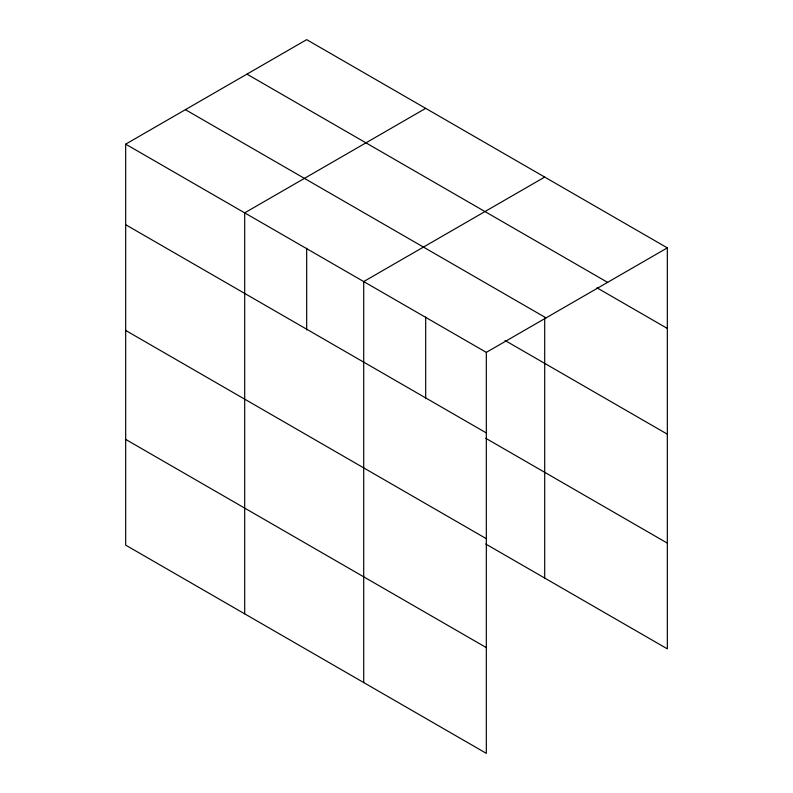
<?xml version="1.0" encoding="UTF-8"?>
<svg xmlns="http://www.w3.org/2000/svg" width="793" height="793" viewBox="0 0 793 793"><rect width="100%" height="100%" fill="white"/><g stroke="black" fill="none" stroke-linecap="round" stroke-linejoin="round"><path stroke-width="1.19" d="M486.327 538.675L486.327 352.37L125.671 144.148L125.671 545.128L486.327 753.35L486.327 538.675L125.671 330.443M485.732 544.008L667.329 648.852L667.329 247.872L306.673 39.65L125.671 144.148M425.682 108.363L244.69 212.861L244.69 613.841M544.702 177.077L363.709 281.574L363.709 682.555M486.327 352.37L667.329 247.872M246.94 74.136L607.597 282.358M596.951 287.809L667.329 328.441M185.403 109.662L546.06 317.884M505.032 340.475L667.329 434.177M125.671 224.706L486.327 432.938M485.732 438.271L667.329 543.116M125.671 439.391L486.327 647.613M544.702 317.884L544.702 578.057M425.682 316.952L425.682 398.651M306.673 248.239L306.673 329.938"/></g></svg>
